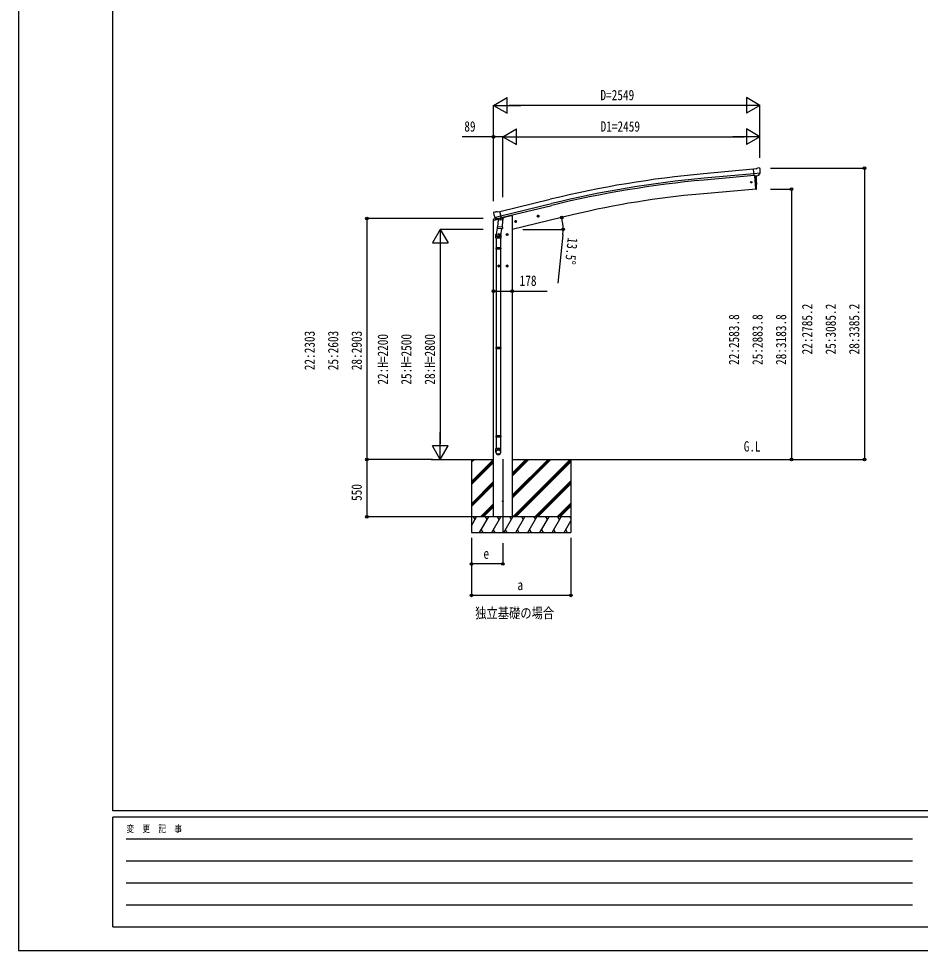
# Model space of a CAD drawing. Units: millimetres, scale not verified. Extents: x -12615 to 12615, y -8910 to 8910.
# Drawn here: x -12615 to -3990, y -8910 to 0 of the extents above; entities that cross this region are included whole.
import ezdxf
from ezdxf.enums import TextEntityAlignment as Align

# ---------------------------------------------------------------- set-up
doc = ezdxf.new("R2010")
doc.units = ezdxf.units.MM
doc.header["$LTSCALE"] = 50
for name, color, linetype in [('0-2_USER1', 3, 'Continuous'), ('0-3_YKK_12', 2, 'Continuous'), ('0-4_YKK_13', 4, 'Continuous'), ('0-5_YKK_A1', 4, 'Continuous'), ('0-6_YKK_D', 6, 'Continuous'), ('0-7_YKK_ZWAK', 7, 'Continuous')]:
    doc.layers.add(name, color=color, linetype=linetype)
doc.styles.add('ＭＳ ゴシック', font='')
doc.styles.get('ＭＳ ゴシック').set_extended_font_data('MS Gothic')

msp = doc.modelspace()

# ---------------------------------------------------------------- linework, layer by layer
at = {"layer": '0-3_YKK_12'}
msp.add_line((-7982.96, -4212.55), (-7982.96, -4917.55), dxfattribs=at)
at = {"layer": '0-4_YKK_13'}
for p, q in [((-5559.25, -1436.25), (-5585.82, -1438.57)), ((-5580.16, -1503.24), (-5585.82, -1438.57)), ((-5522.96, -1478.54), (-5581.87, -1483.69)), ((-5570.2, -1502.36), (-5580.16, -1503.24)), ((-5562.14, -1628.95), (-5573.19, -1502.63)), ((-5559.25, -1436.25), (-5547.53, -1429.48)), ((-5532.63, -1427.9), (-5546.29, -1429.09)), ((-5536.59, -1499.42), (-5544.3, -1500.1)), ((-5534.21, -1498.03), (-5523.27, -1479.09)), ((-5523.49, -1433.65), (-5528.98, -1429.05)), ((-5522.43, -1435.69), (-5522.31, -1437.03)), ((-5561.89, -1631.72), (-5562.14, -1628.95)), ((-5559.28, -1631.33), (-5561.89, -1631.72)), ((-8073.95, -1860.43), (-8073.67, -1861.58)), ((-8069.73, -1851.86), (-8073.59, -1858.15)), ((-8066.64, -1849.61), (-8053.45, -1846.44)), ((-8038.89, -1849.12), (-8052.15, -1846.42)), ((-8038.89, -1849.12), (-8012.96, -1842.89)), ((-8074.52, -1929.06), (-8031.5, -1918.73)), ((-8074.52, -1922.17), (-8074.52, -1929.06)), ((-8046.07, -1912.97), (-8072.22, -1919.25)), ((-8059.9, -1900.74), (-8002.39, -1886.93)), ((-8043.04, -1915.65), (-8059.42, -1901.16)), ((-8040.34, -1916.22), (-8032.82, -1914.41)), ((-8039.5, -1916.11), (-8037.97, -1915.74)), ((-8037.97, -1915.74), (-8001.26, -1906.93)), ((-8036.13, -1915.97), (-8036.18, -1916.71)), ((-8035.43, -1917.75), (-8009.61, -1924.19)), ((-8028.51, -1923.1), (-8033.18, -1989.93)), ((-7982.82, -1926.29), (-8028.51, -1923.1)), ((-8026.73, -1919.92), (-8026.96, -1923.21)), ((-8007.22, -1908.75), (-8008.24, -1923.36)), ((-8001.26, -1906.93), (-7999.74, -1906.56)), ((-7998.18, -1904.46), (-7997.24, -1904.53)), ((-7997.24, -1904.53), (-7983.92, -1919.84)), ((-7992.94, -1909.47), (-7973.8, -1904.88)), ((-7987.49, -1993.13), (-7982.82, -1926.29)), ((-7983.92, -1919.84), (-7984.37, -1926.18)), ((-7969.97, -1896.26), (-7969.97, -1900.02)), ((-7870.31, -1942.59), (-7850.86, -1937.92)), ((-7865.75, -1934.81), (-7867.88, -1942.01)), ((-7858.45, -1933.06), (-7865.75, -1934.81)), ((-7858.25, -1949.98), (-7862.92, -1930.53)), ((-7853.29, -1938.5), (-7858.45, -1933.06)), ((-7855.42, -1945.7), (-7853.29, -1938.5)), ((-7656.39, -1891.23), (-7636.94, -1886.56)), ((-7651.83, -1883.45), (-7653.96, -1890.65)), ((-7644.53, -1881.7), (-7651.83, -1883.45)), ((-7644.33, -1898.62), (-7649, -1879.17)), ((-7639.37, -1887.15), (-7644.53, -1881.7)), ((-7641.5, -1894.34), (-7639.37, -1887.15)), ((-8031.45, -1965.17), (-8047.36, -2061.34)), ((-8034.04, -2002.4), (-8033.17, -1989.94)), ((-8033.65, -2003.76), (-8033.65, -2003.76)), ((-7987.49, -1993.13), (-8033.18, -1989.93)), ((-8032.2, -2004.54), (-7990.5, -2007.45)), ((-7995.93, -2007.08), (-8006.66, -2070.66)), ((-7987.51, -1993.13), (-7988.4, -2005.83)), ((-8049.51, -2098.5), (-8049.51, -2064.15)), ((-8003.51, -2098.5), (-8049.51, -2098.5)), ((-8047.51, -2098.5), (-8047.51, -2192.5)), ((-8012.88, -2065.24), (-8032.88, -2065.24)), ((-8022.88, -2057.73), (-8029.38, -2061.48)), ((-8029.38, -2061.48), (-8029.38, -2068.99)), ((-8029.38, -2068.99), (-8022.88, -2072.74)), ((-8022.88, -2075.24), (-8022.88, -2055.24)), ((-8016.38, -2061.48), (-8022.88, -2057.73)), ((-8005.51, -2098.5), (-8005.51, -2192.5)), ((-8003.51, -2063.84), (-8003.51, -2098.5)), ((-7932.88, -2065.24), (-7952.88, -2065.24)), ((-7942.88, -2057.73), (-7949.38, -2061.48)), ((-7949.38, -2061.48), (-7949.38, -2068.99)), ((-7949.38, -2068.99), (-7942.88, -2072.74)), ((-7942.88, -2075.24), (-7942.88, -2055.24)), ((-7936.38, -2061.48), (-7942.88, -2057.73)), ((-8049.51, -2194.5), (-8048.51, -2192.5)), ((-8003.51, -2194.5), (-8049.51, -2194.5)), ((-8003.51, -2202.5), (-8049.51, -2202.5)), ((-8004.51, -2192.5), (-8048.51, -2192.5)), ((-8004.51, -2204.5), (-8048.51, -2204.5)), ((-8047.51, -2204.5), (-8047.51, -3145.25)), ((-8005.51, -2204.5), (-8005.51, -3145.25)), ((-8003.51, -2194.5), (-8004.51, -2192.5)), ((-8003.51, -2202.5), (-8004.51, -2204.5)), ((-8003.51, -2194.5), (-8003.51, -2202.5)), ((-8012.88, -2365.24), (-8032.88, -2365.24)), ((-8022.88, -2357.73), (-8029.38, -2361.48)), ((-8029.38, -2361.48), (-8029.38, -2368.99)), ((-8029.38, -2368.99), (-8022.88, -2372.74)), ((-8022.88, -2375.24), (-8022.88, -2355.24)), ((-8016.38, -2361.48), (-8022.88, -2357.73)), ((-7932.88, -2365.24), (-7952.88, -2365.24)), ((-7942.88, -2357.73), (-7949.38, -2361.48)), ((-7949.38, -2361.48), (-7949.38, -2368.99)), ((-7949.38, -2368.99), (-7942.88, -2372.74)), ((-7942.88, -2375.24), (-7942.88, -2355.24)), ((-7936.38, -2361.48), (-7942.88, -2357.73)), ((-8049.51, -3147.25), (-8048.51, -3145.25)), ((-8003.51, -3147.25), (-8049.51, -3147.25)), ((-8003.51, -3155.25), (-8049.51, -3155.25)), ((-8004.51, -3145.25), (-8048.51, -3145.25)), ((-8004.51, -3157.25), (-8048.51, -3157.25)), ((-8047.51, -3157.25), (-8047.51, -3988.88)), ((-8005.51, -3157.25), (-8005.51, -3988.88)), ((-8003.51, -3147.25), (-8004.51, -3145.25)), ((-8003.51, -3155.25), (-8004.51, -3157.25)), ((-8003.51, -3147.25), (-8003.51, -3155.25)), ((-8049.51, -3990.88), (-8048.51, -3988.88)), ((-8003.51, -3990.88), (-8049.51, -3990.88)), ((-8003.51, -3998.88), (-8049.51, -3998.88)), ((-8004.51, -3988.88), (-8048.51, -3988.88)), ((-8004.51, -4000.88), (-8048.51, -4000.88)), ((-8047.51, -4000.88), (-8047.51, -4110.88)), ((-8005.51, -4000.88), (-8005.51, -4110.88)), ((-8003.51, -3990.88), (-8004.51, -3988.88)), ((-8003.51, -3998.88), (-8004.51, -4000.88)), ((-8003.51, -3990.88), (-8003.51, -3998.88)), ((-8049.51, -4145.02), (-8049.51, -4110.88)), ((-8003.51, -4110.88), (-8049.51, -4110.88)), ((-8003.51, -4145.02), (-8003.51, -4110.88))]:
    msp.add_line(p, q, dxfattribs=at)
for points in [[(-5570.2, -1502.36), (-5569.93, -1502.43), (-5544.55, -1500.21), (-5544.3, -1500.1)], [(-5556.74, -1628.5), (-5555.9, -1602.87), (-5555.7, -1576.38), (-5556.18, -1549.89), (-5557.32, -1523.42), (-5558.82, -1501.46)], [(-5522.88, -1477.91), (-5523.17, -1478.89), (-5523.27, -1479.09)], [(-8007.53, -1908.34), (-7997.81, -1906.01), (-8012.96, -1842.89)], [(-8060.17, -1900.16), (-8059.58, -1901.01), (-8059.42, -1901.16)], [(-8007.53, -1908.34), (-8007.77, -1908.49), (-8032.54, -1914.44), (-8032.82, -1914.41)], [(-7867.88, -1942.01), (-7862.72, -1947.45), (-7855.42, -1945.7)], [(-7653.96, -1890.65), (-7648.8, -1896.09), (-7641.5, -1894.34)], [(-8022.88, -2072.74), (-8016.38, -2068.99), (-8016.38, -2061.48)], [(-7942.88, -2072.74), (-7936.38, -2068.99), (-7936.38, -2061.48)], [(-8049.51, -2194.5), (-8049.51, -2202.5), (-8048.51, -2204.5)], [(-8022.88, -2372.74), (-8016.38, -2368.99), (-8016.38, -2361.48)], [(-7942.88, -2372.74), (-7936.38, -2368.99), (-7936.38, -2361.48)], [(-8049.51, -3147.25), (-8049.51, -3155.25), (-8048.51, -3157.25)], [(-8049.51, -3990.88), (-8049.51, -3998.88), (-8048.51, -4000.88)]]:
    msp.add_lwpolyline(points, dxfattribs=at)
for centre, radius in [((-5607.96, -1564.08), 6.5), ((-7860.59, -1940.26), 8.5), ((-7860.59, -1940.26), 7.7), ((-7860.59, -1940.26), 6.5), ((-7646.66, -1888.9), 8.5), ((-7646.66, -1888.9), 7.7), ((-7646.66, -1888.9), 6.5), ((-8022.88, -2065.24), 8.5), ((-8022.88, -2065.24), 7.7), ((-8022.88, -2065.24), 6.5), ((-7942.88, -2065.24), 8.5), ((-7942.88, -2065.24), 7.7), ((-7942.88, -2065.24), 6.5), ((-8022.88, -2365.24), 8.5), ((-8022.88, -2365.24), 7.7), ((-8022.88, -2365.24), 6.5), ((-7942.88, -2365.24), 8.5), ((-7942.88, -2365.24), 7.7), ((-7942.88, -2365.24), 6.5), ((-7982.96, -4615), 4.5)]:
    msp.add_circle(centre, radius, dxfattribs=at)
for centre, radius, start, end in [((-5546.03, -1432.08), 3, 95, 120), ((-5532.19, -1432.88), 5, 50.00648, 94.99352), ((-5723.94, -1454.67), 202.4, 353.4085, 5), ((-5559.72, -1628.37), 3, 278.50322, 357.46219), ((-7876.87, -1814.33), 202.4, 193.5, 205.09125), ((-8065.47, -1854.47), 5, 103.5, 148.5), ((-8052.75, -1849.36), 3, 78.5, 103.5), ((-8071.52, -1922.17), 3, 103.5, 180), ((-8039.61, -1915.62), 0.5, 248.23754, 283.5), ((-8036.63, -1915.93), 0.5, 356, 103.5), ((-8035.18, -1916.78), 1, 176, 256), ((-8009.26, -1923.22), 1.03, 250.03897, 351.96569), ((-8006.62, -1908.84), 0.604, 100.59842, 172.20595), ((-7999.85, -1906.08), 0.5, 283.5, 318.76246), ((-7974.97, -1900.02), 5, 283.5, 0), ((-8032.1, -2002.57), 1.95, 175.04017, 217.47766), ((-8032.06, -2002.54), 2, 217.40962, 266), ((-7990.36, -2005.46), 2, 266, 349.46843), ((-8019.51, -2064.15), 30, 177.45142, 180)]:
    msp.add_arc(centre, radius, start, end, dxfattribs=at)
for centre, major_axis, ratio, start_param, end_param in [((-5536.86, -1496.43), (1.62, -2.54), 0.997631, 5.8041905, 5.8929484), ((-5536.93, -1496.32), (-3.5, 2.17), 0.650902, 2.1145521, 2.1873627), ((-5536.81, -1496.52), (1.62, -2.54), 0.997631, 5.965759, 6.7621801), ((-5518.1, -1431.65), (-15.35, 3.44), 0.101033, 5.9751426, 5.9753737), ((-5525.43, -1435.95), (2.71, -1.31), 0.997474, 0.5366567, 1.3225652), ((-8071.03, -1859.72), (-1.57, -2.57), 0.99628, 4.712389, 5.4996506), ((-8041.06, -1913.39), (-0.73, -2.92), 0.997631, 5.8041905, 6.6006116), ((-8041, -1913.17), (2.63, 3.16), 0.650902, 4.0958226, 4.1686332), ((-8041.03, -1913.29), (-0.73, -2.92), 0.997631, 0.3902369, 0.4789948), ((-8026.51, -2063.84), (23, 0), 0.996195, 2.5560258, 6.5663028), ((-8026.51, -2063.84), (21, 0), 0.996195, 2.9349147, 5.9512394), ((-8026.51, -4143.27), (-23, 0), 0.996195, 3.1415927, 6.2831853), ((-8026.51, -4145.02), (-23, 0), 0.996195, 3.1415927, 6.2831853), ((-8026.51, -4145.02), (0, -23.43), 0.981806, 4.712389, 7.8539816)]:
    msp.add_ellipse(centre, major_axis=major_axis, ratio=ratio, start_param=start_param, end_param=end_param, dxfattribs=at)
msp.add_ellipse((-8026.51, -4145.02), major_axis=(21, 0), ratio=0.996195, dxfattribs=at)
at = {"layer": '0-5_YKK_A1'}
for p, q in [((-5585.64, -1440.64), (-6062.95, -1483.92)), ((-5581.88, -1483.64), (-6059.06, -1526.9)), ((-5580.41, -1500.41), (-6057.54, -1543.67)), ((-5573.19, -1502.63), (-5561.94, -1631.23)), ((-5561.94, -1631.23), (-6099.88, -1678.29)), ((-8012.49, -1844.85), (-7529.62, -1727.37)), ((-8002.42, -1886.82), (-7519.41, -1769.31)), ((-7998.49, -1903.19), (-7515.43, -1785.67)), ((-7969.97, -1897.49), (-7917.96, -1885)), ((-7893.96, -1885), (-7917.96, -1885)), ((-7305.8, -1873.81), (-7893.96, -2015.01)), ((-7893.96, -1885), (-7893.96, -4765)), ((-8668.85, -4215.05), (-8071.96, -4215.05)), ((-8282.96, -4215.05), (-8282.96, -4915.05)), ((-8282.96, -4242.43), (-8255.58, -4215.05)), ((-8282.96, -4228.29), (-8269.72, -4215.05)), ((-8282.96, -4426.28), (-8071.96, -4215.28)), ((-8282.96, -4440.42), (-8071.96, -4229.42)), ((-8282.96, -4454.56), (-8071.96, -4243.56)), ((-7893.96, -4215.05), (-5307.51, -4215.05)), ((-7893.96, -4586.06), (-7522.95, -4215.05)), ((-7893.96, -4557.78), (-7551.23, -4215.05)), ((-7893.96, -4571.92), (-7537.09, -4215.05)), ((-7893.96, -4373.93), (-7735.08, -4215.05)), ((-7893.96, -4359.79), (-7749.22, -4215.05)), ((-7893.96, -4345.65), (-7763.36, -4215.05)), ((-7889.1, -4765.05), (-7339.1, -4215.05)), ((-7874.96, -4765.05), (-7332.96, -4223.05)), ((-7860.82, -4765.05), (-7332.96, -4237.2)), ((-7332.96, -4215.05), (-7332.96, -4915.05)), ((-8282.96, -4638.41), (-8071.96, -4427.41)), ((-8282.96, -4652.55), (-8071.96, -4441.55)), ((-7676.97, -4765.05), (-7332.96, -4421.04)), ((-7662.83, -4765.05), (-7332.96, -4435.18)), ((-7648.69, -4765.05), (-7332.96, -4449.33)), ((-8282.96, -4666.69), (-8071.96, -4455.69)), ((-7464.84, -4765.05), (-7332.96, -4633.17)), ((-8197.47, -4765.05), (-8071.96, -4639.54)), ((-8183.33, -4765.05), (-8071.96, -4653.68)), ((-8169.19, -4765.05), (-8071.96, -4667.83)), ((-7450.7, -4765.05), (-7332.96, -4647.32)), ((-7436.55, -4765.05), (-7332.96, -4661.46)), ((-7332.96, -4765.05), (-8282.96, -4765.05)), ((-8282.96, -4848.88), (-8234.56, -4765.05)), ((-8249.56, -4791.03), (-8264.56, -4765.05)), ((-8205.7, -4915.05), (-8119.09, -4765.05)), ((-8134.09, -4791.03), (-8149.1, -4765.05)), ((-8090.23, -4915.05), (-8003.62, -4765.05)), ((-8018.62, -4791.03), (-8033.62, -4765.05)), ((-7974.76, -4915.05), (-7888.15, -4765.05)), ((-7903.15, -4791.03), (-7918.15, -4765.05)), ((-7859.29, -4915.05), (-7772.68, -4765.05)), ((-7787.68, -4791.03), (-7802.68, -4765.05)), ((-7743.82, -4915.05), (-7657.21, -4765.05)), ((-7687.21, -4765.05), (-7672.21, -4791.03)), ((-7628.34, -4915.05), (-7541.74, -4765.05)), ((-7556.74, -4791.03), (-7571.74, -4765.05)), ((-7512.87, -4915.05), (-7426.27, -4765.05)), ((-7441.27, -4791.03), (-7456.27, -4765.05)), ((-7397.4, -4915.05), (-7332.96, -4803.43)), ((-7332.96, -4778.63), (-7340.8, -4765.05)), ((-8190.7, -4889.07), (-8175.7, -4915.05)), ((-8075.23, -4889.07), (-8060.23, -4915.05)), ((-7959.76, -4889.07), (-7944.76, -4915.05)), ((-7844.29, -4889.07), (-7829.29, -4915.05)), ((-7728.82, -4889.07), (-7713.82, -4915.05)), ((-7613.35, -4889.07), (-7598.35, -4915.05)), ((-7497.88, -4889.07), (-7482.88, -4915.05)), ((-7382.41, -4889.07), (-7367.41, -4915.05)), ((-8282.96, -4915.05), (-7332.96, -4915.05))]:
    msp.add_line(p, q, dxfattribs=at)
msp.add_lwpolyline([(-7893.96, -4765), (-8071.96, -4765), (-8071.96, -1928.44)], dxfattribs=at)
msp.add_circle((-7982.96, -4615), 5, dxfattribs=at)
for centre, radius, start, end in [((-5158.25, -11473.84), 10030.81, 95.17465, 103.67464), ((-5158.25, -11473.84), 9987.65, 95.17465, 103.67464), ((-5158.25, -11473.84), 9970.81, 95.17465, 103.67464), ((-5391.52, -9864.07), 8216.38, 94.94583, 103.47282)]:
    msp.add_arc(centre, radius, start, end, dxfattribs=at)
at = {"layer": '0-6_YKK_D'}
for p, q in [((-8072.48, -829.89), (-7942.58, -754.89)), ((-7942.58, -904.89), (-7942.58, -754.89)), ((-5523.94, -829.89), (-5653.84, -754.89)), ((-5653.84, -754.89), (-5653.84, -904.89)), ((-8072.48, -1746.36), (-8072.48, -828.89)), ((-8072.48, -829.89), (-7942.58, -904.89)), ((-8072.48, -829.89), (-7812.67, -829.89)), ((-5673.94, -829.89), (-7922.48, -829.89)), ((-5523.94, -829.89), (-5783.75, -829.89)), ((-5523.94, -829.89), (-5653.84, -904.89)), ((-5523.94, -1329.94), (-5523.94, -828.89)), ((-7982.96, -1129.89), (-7853.06, -1054.89)), ((-7853.06, -1204.89), (-7853.06, -1054.89)), ((-5523.94, -1129.89), (-5653.84, -1054.89)), ((-5653.84, -1054.89), (-5653.84, -1204.89)), ((-8071.96, -1746.36), (-8071.96, -1128.89)), ((-7982.96, -1707.46), (-7982.96, -1128.89)), ((-7982.96, -1707.46), (-7982.96, -1128.89)), ((-7982.96, -1129.89), (-7853.06, -1204.89)), ((-7982.96, -1129.89), (-7723.15, -1129.89)), ((-7832.96, -1129.89), (-5673.94, -1129.89)), ((-5523.94, -1129.89), (-5783.75, -1129.89)), ((-5523.94, -1129.89), (-5653.84, -1204.89)), ((-5523.94, -1329.94), (-5523.94, -1128.89)), ((-5422.01, -1429.89), (-4522.94, -1429.89)), ((-4523.94, -1429.89), (-4523.94, -4215.05)), ((-5423.01, -1631.23), (-5222.94, -1631.23)), ((-5223.94, -1631.23), (-5223.94, -4215.05)), ((-8173.01, -1912.04), (-9283.96, -1912.04)), ((-9282.96, -1912.04), (-9282.96, -4215.05)), ((-8582.96, -2015.05), (-8657.96, -2144.96)), ((-8173.01, -2015.05), (-8583.96, -2015.05)), ((-8582.96, -2015.05), (-8507.96, -2144.96)), ((-8582.96, -2015.05), (-8582.96, -2274.86)), ((-7792.91, -2015), (-7406.06, -2015)), ((-7409.73, -2065.93), (-7458.35, -2528.18)), ((-8657.96, -2144.96), (-8507.96, -2144.96)), ((-8582.96, -2165.05), (-8582.96, -4065.05)), ((-8582.96, -4215.05), (-8582.96, -3955.24)), ((-8582.96, -4215.05), (-8657.96, -4085.15)), ((-8507.96, -4085.15), (-8657.96, -4085.15)), ((-8582.96, -4215.05), (-8507.96, -4085.15)), ((-8669.85, -4215.05), (-9283.96, -4215.05)), ((-8657.05, -4215.05), (-9283.96, -4215.05)), ((-9282.96, -4215.05), (-9282.96, -4765.05)), ((-8667.85, -4215.05), (-8581.96, -4215.05)), ((-5422.01, -4215.05), (-5222.94, -4215.05)), ((-5422.01, -4215.05), (-4522.94, -4215.05)), ((-8283.96, -4765.05), (-9283.96, -4765.05)), ((-8282.96, -4965.05), (-8282.96, -5516.05)), ((-8282.96, -4965.05), (-8282.96, -5216.05)), ((-7332.96, -4965.05), (-7332.96, -5516.05)), ((-7982.96, -5016.43), (-7982.96, -5216.05)), ((-7982.96, -5215.05), (-8282.96, -5215.05)), ((-7332.96, -5515.05), (-8282.96, -5515.05))]:
    msp.add_line(p, q, dxfattribs=at)
for points in [[(-7982.96, -1129.89), (-8071.96, -1129.89), (-8372.36, -1129.89)], [(-8071.88, -2605.24), (-7893.88, -2605.24), (-7558.08, -2605.24)]]:
    msp.add_lwpolyline(points, dxfattribs=at)
for centre in [(-8071.96, -1129.89), (-4523.94, -1429.89), (-5223.94, -1631.23), (-9282.96, -1912.04), (-7420.51, -1901.35), (-7407.06, -2015), (-8071.88, -2605.24), (-7893.88, -2605.24), (-9282.96, -4215.05), (-9282.96, -4215.05), (-5223.94, -4215.05), (-4523.94, -4215.05), (-9282.96, -4765.05), (-8282.96, -5215.05), (-7982.96, -5215.05), (-8282.96, -5515.05), (-7332.96, -5515.05)]:
    msp.add_circle(centre, 12.75, dxfattribs=at)
for start, end in [(0, 13.5), (353.99529, 0)]:
    msp.add_arc((-7893.91, -2015), 486.86, start, end, dxfattribs=at)
at = {"layer": '0-7_YKK_ZWAK'}
for p, q in [((-11714.94, -7575), (-11714.94, 8325)), ((11685.06, -7575), (-11714.94, -7575)), ((-3914.94, -7635), (-11714.94, -7635)), ((-11714.94, -8685), (-11714.94, -7635)), ((-11587.44, -7845), (-4064.94, -7845)), ((-11587.44, -8055), (-4064.94, -8055)), ((-11587.44, -8265), (-4064.94, -8265)), ((-11587.44, -8475), (-4064.94, -8475)), ((-11714.94, -8685), (-3914.94, -8685))]:
    msp.add_line(p, q, dxfattribs=at)
msp.add_lwpolyline([(-12615, -8910), (12615, -8910), (12615, 8910), (-12615, 8910)], close=True, dxfattribs=at)

# ---------------------------------------------------------------- texts
at = {"layer": '0-2_USER1', "style": 'ＭＳ ゴシック', "width": 0.8}
for s, p in [('G.L', (-5679.52, -4169.78)), ('独立基礎の場合', (-8248.39, -5763.55))]:
    msp.add_text(s, height=98.97, dxfattribs=at).set_placement(p, align=Align.BOTTOM_LEFT)
at = {"layer": '0-6_YKK_D', "style": 'ＭＳ ゴシック', "width": 0.8}
for s, p in [('D=2549', (-7050.21, -809.89)), ('89', (-8352.36, -1109.89)), ('D1=2459', (-7048.65, -1109.89)), ('178', (-7822.88, -2585.24)), ('e', (-8168.96, -5195.05)), ('a', (-7843.96, -5495.05))]:
    msp.add_text(s, height=98.97, dxfattribs=at).set_placement(p, align=Align.BOTTOM_LEFT)
for s, rotation, p in [('13.5°', 263.995, (-7391.93, -2087.91)), ('22:2785.2', 90, (-4993.94, -3211.27)), ('25:3085.2', 90, (-4768.94, -3211.27)), ('28:3385.2', 90, (-4543.94, -3211.27)), ('22:2583.8', 90, (-5693.94, -3311.94)), ('25:2883.8', 90, (-5468.94, -3311.94)), ('28:3183.8', 90, (-5243.94, -3311.94)), ('22:2303', 90, (-9752.96, -3362.35)), ('25:2603', 90, (-9527.96, -3362.35)), ('28:2903', 90, (-9302.96, -3362.35)), ('22:H=2200', 90, (-9052.96, -3500.25)), ('25:H=2500', 90, (-8827.96, -3500.25)), ('28:H=2800', 90, (-8602.96, -3500.25)), ('550', 90, (-9302.96, -4612.45))]:
    msp.add_text(s, height=98.97, rotation=rotation, dxfattribs=at).set_placement(p, align=Align.BOTTOM_LEFT)
at = {"layer": '0-7_YKK_ZWAK', "style": 'ＭＳ ゴシック', "width": 0.8}
msp.add_text('変  更  記  事', height=65.98, dxfattribs=at).set_placement((-11583.93, -7800), align=Align.BOTTOM_LEFT)

doc.saveas('drawing.dxf')
